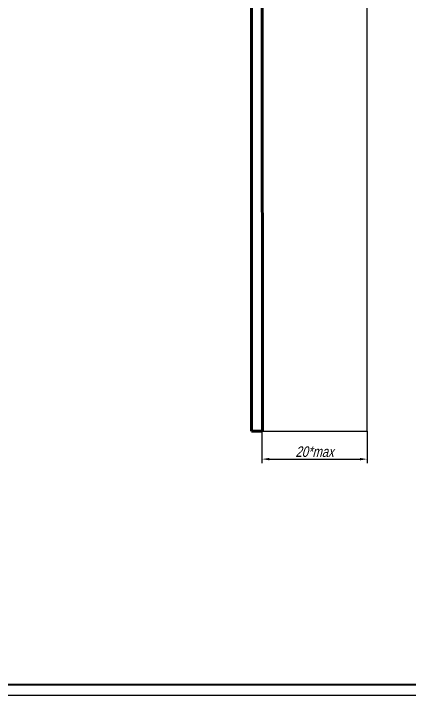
# Model space of a CAD drawing. Header units: millimetres. Extents: x 0 to 8800, y -367 to 2333.
# Drawn here: x 7389 to 7577.4, y 1738.6 to 2062.6 of the extents above; entities that cross this region are included whole.
import ezdxf

# ---------------------------------------------------------------- set-up
doc = ezdxf.new("R2010")
doc.units = ezdxf.units.MM
doc.header["$LTSCALE"] = 0.5
doc.layers.get('0').update_dxf_attribs({"lineweight": 60})
doc.layers.get('Defpoints').update_dxf_attribs({"color": 5})
doc.layers.add('3-размеры', color=6, linetype='Continuous')
doc.layers.add('KONTUR', color=7, linetype='Continuous')
doc.layers.add('Основная', color=7, linetype='Continuous', lineweight=40)
doc.styles.add('ESKD', font='standarteskd.shx', dxfattribs={"width": 0.8, "oblique": 15})
doc.styles.get("Standard").update_dxf_attribs({"font": 'isocpeui.ttf', "width": 0.9})
doc.dimstyles.new('ISO-25', dxfattribs={"dimtxt": 3.5, "dimasz": 3.5, "dimexe": 2, "dimexo": 0, "dimgap": 1, "dimtad": 1, "dimtoh": 1, "dimdec": 0, "dimtxsty": 'Standard', "dimcen": 2.5, "dimadec": 0, "dimazin": 0, "dimtfac": 1, "dimtdec": 0, "dimtmove": 0, "dimatfit": 3, "dimldrblk": 'DOTSMALL', "dimfxl": 1, "dimarcsym": 0})

# ---------------------------------------------------------------- blocks, each defined once
blk = doc.blocks.new('*D161')
at = {"layer": '3-размеры', "color": 0, "lineweight": -2, "transparency": 16777216}
for p, q in [((7506.89, 1864.12), (7506.89, 1848.87)), ((7556.89, 1864.12), (7556.89, 1848.87)), ((7510.39, 1850.87), (7553.39, 1850.87))]:
    blk.add_line(p, q, dxfattribs=at)
at = {"layer": '3-размеры', "color": 0, "transparency": 16777216}
for points in [[(7510.39, 1851.45), (7510.39, 1850.29), (7506.89, 1850.87)], [(7553.39, 1851.45), (7553.39, 1850.29), (7556.89, 1850.87)]]:
    blk.add_solid(points, dxfattribs=at)
at = {"layer": 'Defpoints', "color": 0, "transparency": 16777216}
for p in [(7506.89, 1864.12), (7556.89, 1864.12), (7556.89, 1850.87)]:
    blk.add_point(p, dxfattribs=at)
at = {"layer": '3-размеры', "color": 0, "lineweight": 30, "transparency": 16777216, "insert": (7531.89, 1854.37), "char_height": 5, "width": 3.75, "attachment_point": 5, "style": 'ESKD'}
blk.add_mtext('20*max', dxfattribs=at)
blk = doc.blocks.new('_DotSmall')
at = {"color": 0, "linetype": 'ByBlock', "const_width": 0.5}
blk.add_lwpolyline([(-0.0625, 0, 1), (0.0625, 0, 1)], format="xyb", close=True, dxfattribs=at)

msp = doc.modelspace()

# ---------------------------------------------------------------- linework, layer by layer
at = {"color": 0}
for p, q in [((7501.89, 1864.12), (7501.89, 2251.59)), ((7506.89, 2251.59), (7507.14, 1864.37))]:
    msp.add_line(p, q, dxfattribs=at)
at = {"lineweight": 30}
for p, q in [((7556.89, 1864.12), (7556.89, 2251.62)), ((7501.89, 2214.79), (7501.89, 1902.57)), ((7506.89, 1902.57), (7506.89, 2214.79)), ((7506.89, 1864.12), (7556.89, 1864.12))]:
    msp.add_line(p, q, dxfattribs=at)
msp.add_line((7506.89, 1864.12), (7501.89, 1864.12))
at = {"const_width": 0.5}
msp.add_lwpolyline([(7502.14, 1864.37), (7507.14, 1864.37)], dxfattribs=at)
at = {"layer": 'KONTUR'}
msp.add_line((7934.92, 1738.58), (7093.92, 1738.58), dxfattribs=at)
at = {"layer": 'Основная'}
msp.add_line((7929.92, 1743.58), (7101.92, 1743.58), dxfattribs=at)

# ---------------------------------------------------------------- dimensions: what is measured, and where the dimension line sits
at = {"layer": '3-размеры', "lineweight": 30}
dim = msp.add_linear_dim(base=(7556.89, 1850.87), p1=(7506.89, 1864.12), p2=(7556.89, 1864.12), text='20*max', dimstyle='ISO-25', override={"dimtxt": 5, "dimtxsty": 'ESKD'}, dxfattribs=at)
dim.commit()
dim.dimension.update_dxf_attribs({"geometry": '*D161', "text_midpoint": (7531.89, 1854.37)})

doc.saveas('drawing.dxf')
